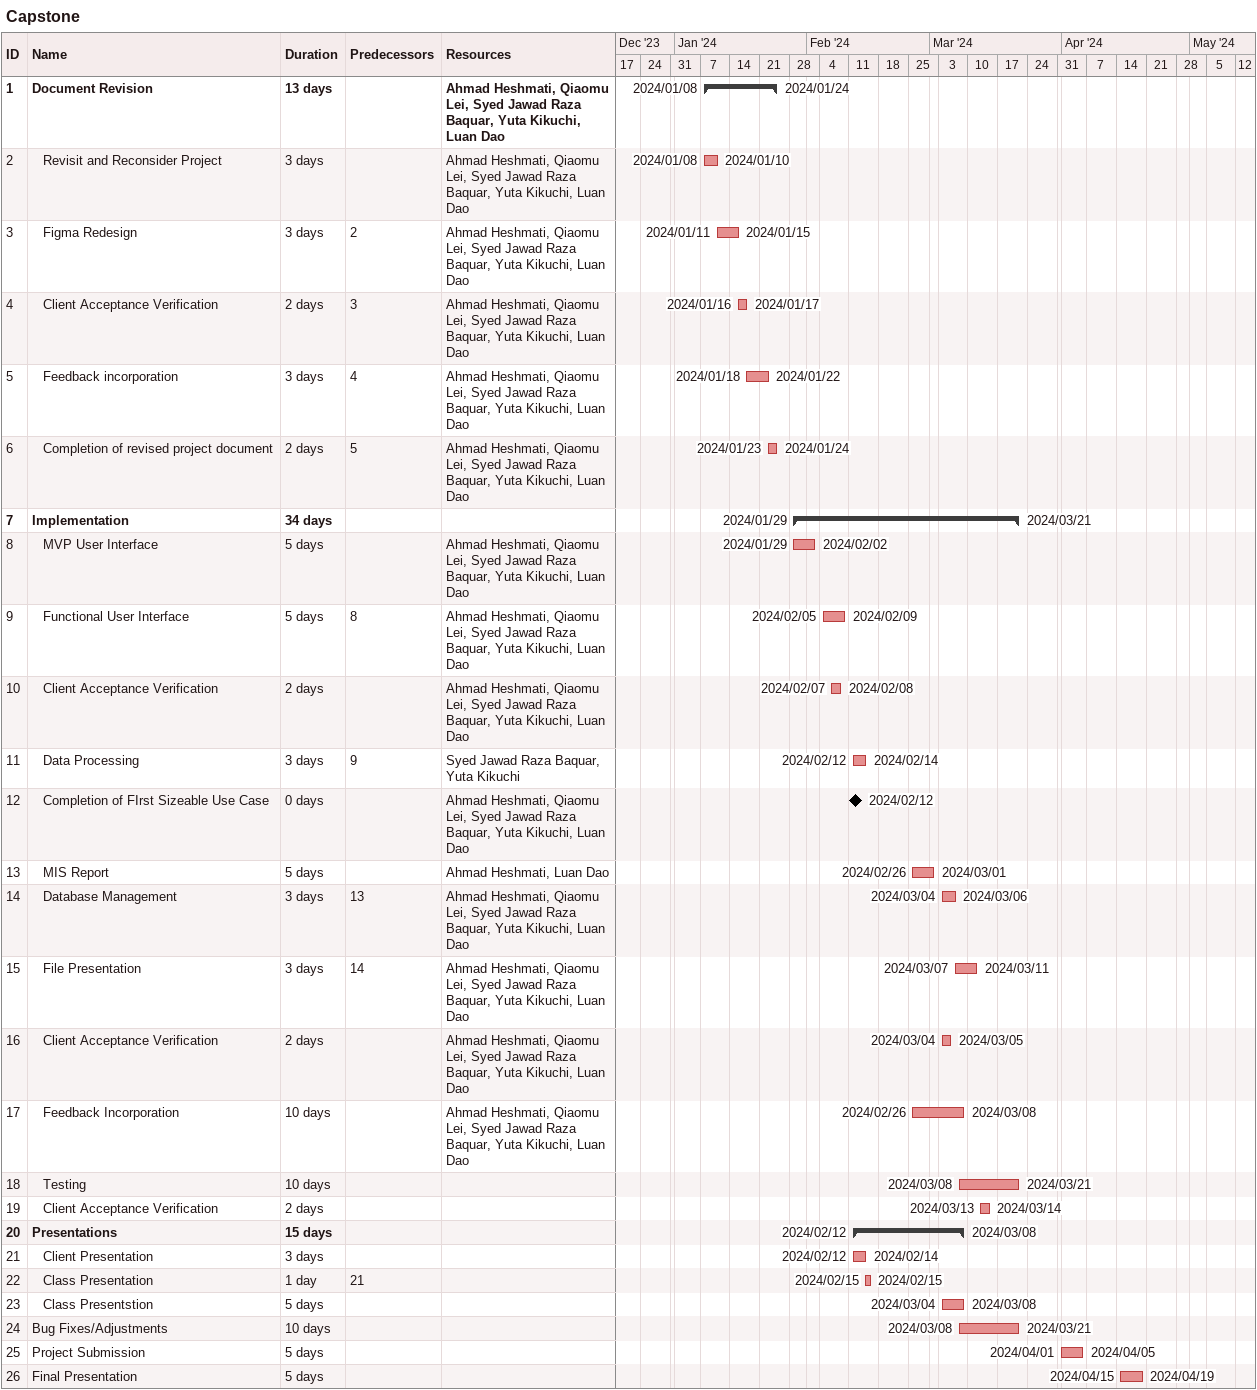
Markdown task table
Capstone

| ID | Level | Task | Duration | Start | Finish | Predecessors | Resources |
|---|---|---|---|---|---|---|---|
| 1 | 1 | **Document Revision** | 13d | 2024-01-08 | 2024-01-24 |  | Ahmad Heshmati, Qiaomu Lei, Syed Jawad Raza Baquar, Yuta Kikuchi, Luan Dao |
| 2 | 2 | Revisit and Reconsider Project | 3d | 2024-01-08 | 2024-01-10 |  | Ahmad Heshmati, Qiaomu Lei, Syed Jawad Raza Baquar, Yuta Kikuchi, Luan Dao |
| 3 | 2 | Figma Redesign | 3d | 2024-01-11 | 2024-01-15 | 2 | Ahmad Heshmati, Qiaomu Lei, Syed Jawad Raza Baquar, Yuta Kikuchi, Luan Dao |
| 4 | 2 | Client Acceptance Verification | 2d | 2024-01-16 | 2024-01-17 | 3 | Ahmad Heshmati, Qiaomu Lei, Syed Jawad Raza Baquar, Yuta Kikuchi, Luan Dao |
| 5 | 2 | Feedback incorporation | 3d | 2024-01-18 | 2024-01-22 | 4 | Ahmad Heshmati, Qiaomu Lei, Syed Jawad Raza Baquar, Yuta Kikuchi, Luan Dao |
| 6 | 2 | Completion of revised project document | 2d | 2024-01-23 | 2024-01-24 | 5 | Ahmad Heshmati, Qiaomu Lei, Syed Jawad Raza Baquar, Yuta Kikuchi, Luan Dao |
| 7 | 1 | **Implementation** | 34d | 2024-01-29 | 2024-03-21 |  |  |
| 8 | 2 | MVP User Interface | 5d | 2024-01-29 | 2024-02-02 |  | Ahmad Heshmati, Qiaomu Lei, Syed Jawad Raza Baquar, Yuta Kikuchi, Luan Dao |
| 9 | 2 | Functional User Interface | 5d | 2024-02-05 | 2024-02-09 | 8 | Ahmad Heshmati, Qiaomu Lei, Syed Jawad Raza Baquar, Yuta Kikuchi, Luan Dao |
| 10 | 2 | Client Acceptance Verification | 2d | 2024-02-07 | 2024-02-08 |  | Ahmad Heshmati, Qiaomu Lei, Syed Jawad Raza Baquar, Yuta Kikuchi, Luan Dao |
| 11 | 2 | Data Processing | 3d | 2024-02-12 | 2024-02-14 | 9 | Syed Jawad Raza Baquar, Yuta Kikuchi |
| 12 | 2 | Completion of FIrst Sizeable Use Case | 0d | 2024-02-12 | 2024-02-12 |  | Ahmad Heshmati, Qiaomu Lei, Syed Jawad Raza Baquar, Yuta Kikuchi, Luan Dao |
| 13 | 2 | MIS Report | 5d | 2024-02-26 | 2024-03-01 |  | Ahmad Heshmati, Luan Dao |
| 14 | 2 | Database Management | 3d | 2024-03-04 | 2024-03-06 | 13 | Ahmad Heshmati, Qiaomu Lei, Syed Jawad Raza Baquar, Yuta Kikuchi, Luan Dao |
| 15 | 2 | File Presentation | 3d | 2024-03-07 | 2024-03-11 | 14 | Ahmad Heshmati, Qiaomu Lei, Syed Jawad Raza Baquar, Yuta Kikuchi, Luan Dao |
| 16 | 2 | Client Acceptance Verification | 2d | 2024-03-04 | 2024-03-05 |  | Ahmad Heshmati, Qiaomu Lei, Syed Jawad Raza Baquar, Yuta Kikuchi, Luan Dao |
| 17 | 2 | Feedback Incorporation | 10d | 2024-02-26 | 2024-03-08 |  | Ahmad Heshmati, Qiaomu Lei, Syed Jawad Raza Baquar, Yuta Kikuchi, Luan Dao |
| 18 | 2 | Testing | 10d | 2024-03-08 | 2024-03-21 |  |  |
| 19 | 2 | Client Acceptance Verification | 2d | 2024-03-13 | 2024-03-14 |  |  |
| 20 | 1 | **Presentations** | 15d | 2024-02-12 | 2024-03-08 |  |  |
| 21 | 2 | Client Presentation | 3d | 2024-02-12 | 2024-02-14 |  |  |
| 22 | 2 | Class Presentation | 1d | 2024-02-15 | 2024-02-15 | 21 |  |
| 23 | 2 | Class Presentstion | 5d | 2024-03-04 | 2024-03-08 |  |  |
| 24 | 1 | Bug Fixes/Adjustments | 10d | 2024-03-08 | 2024-03-21 |  |  |
| 25 | 1 | Project Submission | 5d | 2024-04-01 | 2024-04-05 |  |  |
| 26 | 1 | Final Presentation | 5d | 2024-04-15 | 2024-04-19 |  |  |
